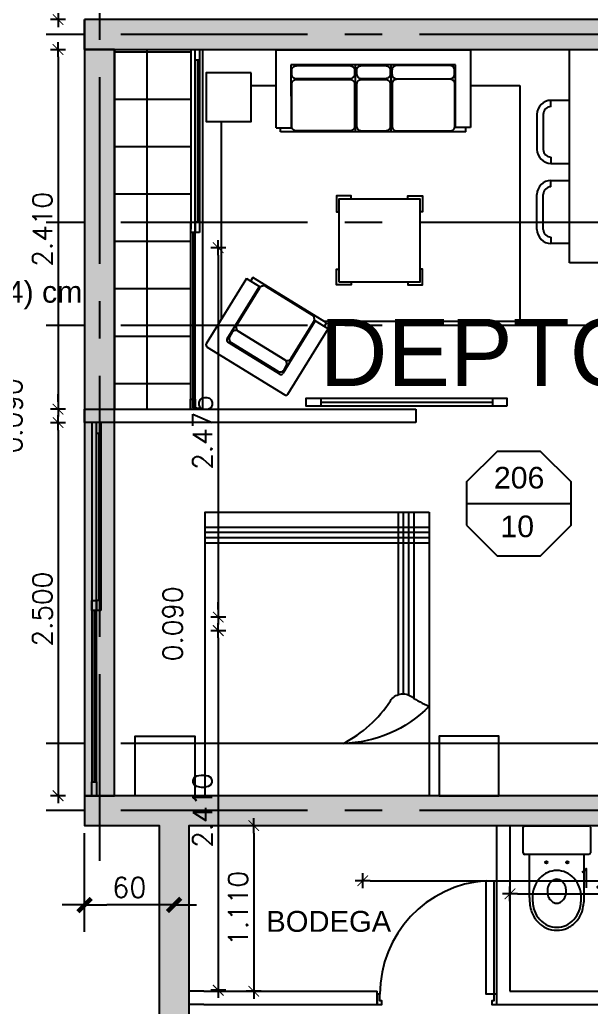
# Model space of a CAD drawing. Header units: millimetres. Extents: x 0 to 223, y -18 to 76.
# Drawn here: x 132.23 to 136.06, y 23.36 to 29.98 of the extents above; entities that cross this region are included whole.
import ezdxf

# ---------------------------------------------------------------- set-up
doc = ezdxf.new("R2010")
doc.units = ezdxf.units.MM
doc.linetypes.add('CENTER', pattern=[2, 1.25, -0.25, 0.25, -0.25])
for name, color, linetype in [('01', 1, 'Continuous'), ('03', 3, 'Continuous'), ('04', 4, 'Continuous'), ('06', 6, 'Continuous'), ('Capa1', 8, 'Continuous'), ('COTAS', 1, 'Continuous'), ('COTAS1', 2, 'Continuous'), ('Cotas2', 1, 'Continuous'), ('EJES', 1, 'CENTER'), ('GRIS', 9, 'Continuous'), ('LOSAS', 7, 'Continuous'), ('MUROS_EST', 5, 'Continuous'), ('PISOS', 8, 'Continuous'), ('Textos', 2, 'Continuous'), ('VIGAS_1', 2, 'Continuous')]:
    doc.layers.add(name, color=color, linetype=linetype)
doc.styles.add('Arial', font='arial.ttf')
doc.styles.add('INTERARQ', font='ROMANS.SHX')
doc.styles.add('ROMANS', font='romans.shx', dxfattribs={"height": 16.875})
doc.styles.get("Standard").update_dxf_attribs({"font": 'arial.ttf'})
doc.dimstyles.new('ESCALA_1-50', dxfattribs={"dimtxt": 0.13, "dimasz": 0.05, "dimexe": 0.18, "dimexo": 0.0625, "dimgap": 0.04, "dimtad": 1, "dimdec": 3, "dimzin": 0, "dimdsep": 46, "dimtxsty": 'INTERARQ', "dimblk": 'DIMTICK', "dimcen": 0.09, "dimse1": 1, "dimse2": 1, "dimclrd": 1, "dimclre": 1, "dimclrt": 2, "dimadec": 0, "dimazin": 0, "dimtfac": 4.5, "dimtdec": 3, "dimtofl": 0, "dimtmove": 2, "dimatfit": 3, "dimldrblk": 'DIMTICK', "dimfxl": 1, "dimtolj": 1, "dimtzin": 0, "dimarcsym": 0})
pattern_1 = [(0, (0, 0), (0, 6.985), [5.08, -1.905]), (90, (0, 0), (-6.985, 4e-16), [5.08, -1.905])]

# ---------------------------------------------------------------- blocks, each defined once
blk = doc.blocks.new('DIMTICK')
at = {"color": 1}
for p, q in [((-1, 0), (1, 0)), ((0, 1), (0, -1))]:
    blk.add_line(p, q, dxfattribs=at)
at = {"color": 3, "const_width": 0.141}
blk.add_lwpolyline([(0.71, 0.71), (-0.71, -0.71)], dxfattribs=at)
blk = doc.blocks.new('*D137')
at = {"layer": '01', "color": 1, "lineweight": -2, "transparency": 16777216}
blk.add_line((133.5574, 28.4026), (133.5574, 26.0273), dxfattribs=at)
at = {"layer": 'Defpoints', "color": 0, "transparency": 16777216}
for p in [(133.7347, 28.4526), (133.5574, 25.9773), (133.7847, 25.9773)]:
    blk.add_point(p, dxfattribs=at)
at = {"layer": '01', "color": 1, "lineweight": -2, "transparency": 16777216, "xscale": 0.05, "yscale": 0.05, "zscale": 0.05}
for p, rotation in [((133.5574, 28.4526), 90), ((133.5574, 25.9773), 270)]:
    blk.add_blockref('DIMTICK', p, dxfattribs=dict(at, rotation=rotation))
at = {"layer": '01', "color": 2, "transparency": 16777216, "insert": (133.4524, 27.215), "char_height": 0.13, "attachment_point": 5, "rotation": 90, "style": 'INTERARQ'}
blk.add_mtext('\\A1;2.475', dxfattribs=at)
blk = doc.blocks.new('*D138')
at = {"layer": '01', "color": 1, "lineweight": -2, "transparency": 16777216}
for p, q in [((133.5574, 26.0273), (133.5574, 26.0773)), ((133.5574, 25.8373), (133.5574, 25.7873))]:
    blk.add_line(p, q, dxfattribs=at)
at = {"layer": 'Defpoints', "color": 0, "transparency": 16777216}
for p in [(133.7847, 25.9773), (133.5574, 25.8873), (133.7347, 25.8873)]:
    blk.add_point(p, dxfattribs=at)
at = {"layer": '01', "color": 1, "lineweight": -2, "transparency": 16777216, "xscale": 0.05, "yscale": 0.05, "zscale": 0.05}
for p, rotation in [((133.5574, 25.9773), 270), ((133.5574, 25.8873), 90)]:
    blk.add_blockref('DIMTICK', p, dxfattribs=dict(at, rotation=rotation))
at = {"layer": '01', "color": 2, "transparency": 16777216, "insert": (133.2524, 25.9323), "char_height": 0.13, "attachment_point": 5, "rotation": 90, "style": 'INTERARQ'}
blk.add_mtext('\\A1;0.090', dxfattribs=at)
blk = doc.blocks.new('*D139')
at = {"layer": '01', "color": 1, "lineweight": -2, "transparency": 16777216}
blk.add_line((133.5574, 25.8373), (133.5574, 23.5273), dxfattribs=at)
at = {"layer": 'Defpoints', "color": 0, "transparency": 16777216}
for p in [(133.7347, 25.8873), (133.5574, 23.4773), (133.7347, 23.4773)]:
    blk.add_point(p, dxfattribs=at)
at = {"layer": '01', "color": 1, "lineweight": -2, "transparency": 16777216, "xscale": 0.05, "yscale": 0.05, "zscale": 0.05}
for p, rotation in [((133.5574, 25.8873), 90), ((133.5574, 23.4773), 270)]:
    blk.add_blockref('DIMTICK', p, dxfattribs=dict(at, rotation=rotation))
at = {"layer": '01', "color": 2, "transparency": 16777216, "insert": (133.4524, 24.6823), "char_height": 0.13, "attachment_point": 5, "rotation": 90, "style": 'INTERARQ'}
blk.add_mtext('\\A1;2.410', dxfattribs=at)
blk = doc.blocks.new('*D58')
at = {"layer": '01', "color": 1, "lineweight": -2, "transparency": 16777216}
blk.add_line((134.5757, 24.211), (139.3847, 24.211), dxfattribs=at)
at = {"layer": 'Defpoints', "color": 0, "transparency": 16777216}
for p in [(134.5257, 25.2452), (139.4347, 25.2452), (139.4347, 24.211)]:
    blk.add_point(p, dxfattribs=at)
at = {"layer": '01', "color": 1, "lineweight": -2, "transparency": 16777216, "xscale": 0.05, "yscale": 0.05, "zscale": 0.05, "rotation": 180}
blk.add_blockref('DIMTICK', (134.5257, 24.211), dxfattribs=at)
at = {"layer": '01', "color": 1, "lineweight": -2, "transparency": 16777216, "xscale": 0.05, "yscale": 0.05, "zscale": 0.05}
blk.add_blockref('DIMTICK', (139.4347, 24.211), dxfattribs=at)
at = {"layer": '01', "color": 2, "transparency": 16777216, "insert": (136.9802, 24.316), "char_height": 0.13, "attachment_point": 5, "style": 'INTERARQ'}
blk.add_mtext('\\A1;4.909', dxfattribs=at)
blk = doc.blocks.new('TICK1')
at = {"color": 2}
for points in [[(0, 0), (-1, 0)], [(0, 0), (1, 0)]]:
    blk.add_lwpolyline(points, dxfattribs=at)
at = {"color": 2, "const_width": 0.2}
blk.add_lwpolyline([(-0.3, -0.3), (0.3, 0.3)], dxfattribs=at)
blk = doc.blocks.new('CAMA-GR')
blk.add_line((0.35, 0.75), (0.35, -0.75))
at = {"color": 9}
for p, q in [((1.695, -0.75), (1.695, 0.75)), ((1.73, -0.75), (1.73, 0.75)), ((1.765, -0.75), (1.765, 0.75)), ((1.8, -0.75), (1.8, 0.75)), ((0.6523, 0.65), (1.9, 0.65)), ((0.674, 0.615), (1.9, 0.615)), ((0.6775, 0.545), (1.9, 0.545)), ((0.6821, 0.58), (1.9, 0.58))]:
    blk.add_line(p, q, dxfattribs=at)
for points in [[(0, 1.2178), (0.4, 1.2178), (0.4, 0.8178), (0, 0.8178)], [(1.9, 0.75), (0, 0.75), (0, -0.75), (1.9, -0.75)], [(0, -1.2178), (0.4, -1.2178), (0.4, -0.8178), (0, -0.8178)]]:
    blk.add_lwpolyline(points, close=True)
blk.add_lwpolyline([(0.599, 0.75, 0.196142), (0.35, 0.175, -0.130879), (0.6366, 0.4914, 0.426673), (0.6638, 0.6332, -0.055293)], format="xyb", close=True)
blk = doc.blocks.new('*D291')
at = {"layer": '01', "color": 1, "lineweight": -2, "transparency": 16777216}
blk.add_line((132.4846, 32.3405), (132.4846, 30.0305), dxfattribs=at)
at = {"layer": 'Defpoints', "color": 0, "transparency": 16777216}
for p in [(132.6619, 32.3905), (132.4846, 29.9805), (132.6619, 29.9805)]:
    blk.add_point(p, dxfattribs=at)
at = {"layer": '01', "color": 1, "lineweight": -2, "transparency": 16777216, "xscale": 0.05, "yscale": 0.05, "zscale": 0.05}
for p, rotation in [((132.4846, 32.3905), 90), ((132.4846, 29.9805), 270)]:
    blk.add_blockref('DIMTICK', p, dxfattribs=dict(at, rotation=rotation))
at = {"layer": '01', "color": 2, "transparency": 16777216, "insert": (132.3796, 31.1855), "char_height": 0.13, "attachment_point": 5, "rotation": 90, "style": 'INTERARQ'}
blk.add_mtext('\\A1;2.410', dxfattribs=at)
blk = doc.blocks.new('*D292')
at = {"layer": '01', "color": 1, "lineweight": -2, "transparency": 16777216}
blk.add_line((132.4846, 29.7305), (132.4846, 27.4205), dxfattribs=at)
at = {"layer": 'Defpoints', "color": 0, "transparency": 16777216}
for p in [(132.6619, 29.7805), (132.4846, 27.3705), (132.6619, 27.3705)]:
    blk.add_point(p, dxfattribs=at)
at = {"layer": '01', "color": 1, "lineweight": -2, "transparency": 16777216, "xscale": 0.05, "yscale": 0.05, "zscale": 0.05}
for p, rotation in [((132.4846, 29.7805), 90), ((132.4846, 27.3705), 270)]:
    blk.add_blockref('DIMTICK', p, dxfattribs=dict(at, rotation=rotation))
at = {"layer": '01', "color": 2, "transparency": 16777216, "insert": (132.3796, 28.5755), "char_height": 0.13, "attachment_point": 5, "rotation": 90, "style": 'INTERARQ'}
blk.add_mtext('\\A1;2.410', dxfattribs=at)
blk = doc.blocks.new('*D293')
at = {"layer": '01', "color": 1, "lineweight": -2, "transparency": 16777216}
for p, q in [((132.4846, 27.4205), (132.4846, 27.4705)), ((132.4846, 27.2305), (132.4846, 27.1805))]:
    blk.add_line(p, q, dxfattribs=at)
at = {"layer": 'Defpoints', "color": 0, "transparency": 16777216}
for p in [(132.6619, 27.3705), (132.4846, 27.2805), (132.6619, 27.2805)]:
    blk.add_point(p, dxfattribs=at)
at = {"layer": '01', "color": 1, "lineweight": -2, "transparency": 16777216, "xscale": 0.05, "yscale": 0.05, "zscale": 0.05}
for p, rotation in [((132.4846, 27.3705), 270), ((132.4846, 27.2805), 90)]:
    blk.add_blockref('DIMTICK', p, dxfattribs=dict(at, rotation=rotation))
at = {"layer": '01', "color": 2, "transparency": 16777216, "insert": (132.1796, 27.3255), "char_height": 0.13, "attachment_point": 5, "rotation": 90, "style": 'INTERARQ'}
blk.add_mtext('\\A1;0.090', dxfattribs=at)
blk = doc.blocks.new('*D294')
at = {"layer": '01', "color": 1, "lineweight": -2, "transparency": 16777216}
blk.add_line((132.4846, 27.2305), (132.4846, 24.8305), dxfattribs=at)
at = {"layer": 'Defpoints', "color": 0, "transparency": 16777216}
for p in [(132.6619, 27.2805), (132.4846, 24.7805), (132.6619, 24.7805)]:
    blk.add_point(p, dxfattribs=at)
at = {"layer": '01', "color": 1, "lineweight": -2, "transparency": 16777216, "xscale": 0.05, "yscale": 0.05, "zscale": 0.05}
for p, rotation in [((132.4846, 27.2805), 90), ((132.4846, 24.7805), 270)]:
    blk.add_blockref('DIMTICK', p, dxfattribs=dict(at, rotation=rotation))
at = {"layer": '01', "color": 2, "transparency": 16777216, "insert": (132.3796, 26.0305), "char_height": 0.13, "attachment_point": 5, "rotation": 90, "style": 'INTERARQ'}
blk.add_mtext('\\A1;2.500', dxfattribs=at)
blk = doc.blocks.new('*D232')
at = {"layer": '01', "color": 1, "lineweight": -2, "transparency": 16777216}
blk.add_line((135.5619, 24.1229), (136.8619, 24.1229), dxfattribs=at)
at = {"layer": 'Defpoints', "color": 0, "transparency": 16777216}
for p in [(135.5119, 24.4236), (136.9119, 24.4236), (136.9119, 24.1229)]:
    blk.add_point(p, dxfattribs=at)
at = {"layer": '01', "color": 1, "lineweight": -2, "transparency": 16777216, "xscale": 0.05, "yscale": 0.05, "zscale": 0.05, "rotation": 180}
blk.add_blockref('DIMTICK', (135.5119, 24.1229), dxfattribs=at)
at = {"layer": '01', "color": 1, "lineweight": -2, "transparency": 16777216, "xscale": 0.05, "yscale": 0.05, "zscale": 0.05}
blk.add_blockref('DIMTICK', (136.9119, 24.1229), dxfattribs=at)
at = {"layer": '01', "color": 2, "transparency": 16777216, "insert": (136.2119, 24.2279), "char_height": 0.13, "attachment_point": 5, "style": 'INTERARQ'}
blk.add_mtext('\\A1;1.400', dxfattribs=at)
blk = doc.blocks.new('*D295')
at = {"layer": '01', "color": 1, "lineweight": -2, "transparency": 16777216}
blk.add_line((133.7953, 24.5305), (133.7953, 23.5205), dxfattribs=at)
at = {"layer": 'Defpoints', "color": 0, "transparency": 16777216}
for p in [(133.3619, 24.5805), (133.4619, 23.4705), (133.7953, 23.4705)]:
    blk.add_point(p, dxfattribs=at)
at = {"layer": '01', "color": 1, "lineweight": -2, "transparency": 16777216, "xscale": 0.05, "yscale": 0.05, "zscale": 0.05}
for p, rotation in [((133.7953, 24.5805), 90), ((133.7953, 23.4705), 270)]:
    blk.add_blockref('DIMTICK', p, dxfattribs=dict(at, rotation=rotation))
at = {"layer": '01', "color": 2, "transparency": 16777216, "insert": (133.6903, 24.0255), "char_height": 0.13, "attachment_point": 5, "rotation": 90, "style": 'INTERARQ'}
blk.add_mtext('\\A1;1.110', dxfattribs=at)

msp = doc.modelspace()

# ---------------------------------------------------------------- hatches: boundary and pattern name
at = {"layer": 'MUROS_EST', "transparency": 33554687}
h = msp.add_hatch(dxfattribs=at)
h.set_pattern_fill('ANGLE', color=256)
h.set_pattern_definition(pattern_1)
h.paths.add_polyline_path([(133.3619, 24.5805), (137.4869, 24.5805), (137.4869, 24.6805), (132.7619, 24.6805), (132.7619, 24.5805), (133.1619, 24.5805), (133.1619, 24.0483), (133.2619, 24.0483), (133.3619, 24.0483)])
h.paths.add_polyline_path([(133.3619, 24.0483), (133.2619, 24.0483), (133.1619, 24.0483), (133.1619, 21.8804), (133.3619, 21.8804)])
h.paths.add_polyline_path([(137.4869, 24.7805), (132.7619, 24.7805), (132.7619, 24.6805), (137.4869, 24.6805)])
h.paths.add_polyline_path([(139.1114, 22.6812), (139.021, 22.6385), (139.1014, 22.4681), (139.2119, 22.4681)])
h.paths.add_polyline_path([(139.2119, 22.7024), (139.2018, 22.7238), (139.1114, 22.6812), (139.2119, 22.4681)])
h.paths.add_polyline_path([(139.3119, 22.4905), (139.2119, 22.7024), (139.2119, 22.4681), (139.3119, 22.2561)])
h.paths.add_polyline_path([(145.72, 24.6805), (145.52, 24.6805), (145.52, 23.8897), (145.72, 23.8897)])
h.paths.add_polyline_path([(145.72, 25.1305), (145.32, 25.1305), (145.32, 25.0305), (145.52, 25.0305), (145.52, 24.6805), (145.72, 24.6805)])
h.paths.add_polyline_path([(145.72, 25.2305), (145.42, 25.2305), (145.32, 25.2305), (145.32, 25.1305), (145.72, 25.1305)])
h.paths.add_polyline_path([(145.32, 25.2305), (142.1969, 25.2305), (142.1969, 25.1305), (145.32, 25.1305)])
h.paths.add_polyline_path([(145.32, 25.1305), (142.1969, 25.1305), (142.1969, 25.0305), (145.32, 25.0305)])
h.paths.add_polyline_path([(142.1969, 25.2305), (140.7676, 25.2305), (140.7676, 25.1305), (142.1969, 25.1305)])
h.paths.add_polyline_path([(142.1969, 25.1305), (140.7676, 25.1305), (140.7676, 25.0305), (142.1969, 25.0305)])
h.paths.add_polyline_path([(140.7676, 25.1305), (140.42, 25.1305), (140.42, 25.0305), (140.7676, 25.0305)])
h.paths.add_polyline_path([(140.7676, 25.2305), (140.42, 25.2305), (140.42, 25.1305), (140.7676, 25.1305)])
h.paths.add_polyline_path([(140.42, 25.2305), (140.0619, 25.2305), (140.0619, 25.1305), (140.42, 25.1305)])
h.paths.add_polyline_path([(140.42, 25.1305), (140.0619, 25.1305), (140.0619, 24.6805), (140.1619, 24.6805), (140.1619, 25.0305), (140.42, 25.0305)])
h.paths.add_polyline_path([(140.0619, 25.1305), (139.9619, 25.1305), (139.9619, 24.6805), (140.0619, 24.6805)])
h.paths.add_polyline_path([(140.0619, 25.2305), (139.9619, 25.2305), (139.9619, 25.1305), (140.0619, 25.1305)])
h.paths.add_polyline_path([(140.0619, 24.6805), (139.9619, 24.6805), (139.9619, 24.3305), (140.0619, 24.3305)])
h.paths.add_polyline_path([(140.1619, 24.6805), (140.0619, 24.6805), (140.0619, 24.3305), (140.1619, 24.3305)])
h.paths.add_polyline_path([(141.5929, 27.9305), (140.42, 27.9305), (140.42, 27.8305), (141.5929, 27.8305)])
h.paths.add_polyline_path([(142.1969, 27.9305), (141.5929, 27.9305), (141.5929, 27.8305), (142.1969, 27.8305)])
h.paths.add_polyline_path([(140.42, 27.9305), (140.0619, 27.9305), (140.0619, 27.8305), (140.42, 27.8305)])
h.paths.add_polyline_path([(140.0619, 27.9305), (139.9619, 27.9305), (139.9619, 27.8305), (140.0619, 27.8305)])
h.paths.add_polyline_path([(142.1969, 29.8805), (142.0969, 29.8805), (142.0969, 28.6205), (142.1969, 28.6205)])
h.paths.add_polyline_path([(142.2969, 29.8805), (142.1969, 29.8805), (142.1969, 28.6205), (142.2969, 28.6205), (142.2969, 29.2005)])
h.paths.add_polyline_path([(142.1969, 30.9722), (142.0969, 30.9722), (142.0969, 29.8805), (142.1969, 29.8805)])
h.paths.add_polyline_path([(142.2969, 30.9722), (142.1969, 30.9722), (142.1969, 29.8805), (142.2969, 29.8805)])
h.paths.add_polyline_path([(142.1969, 31.6305), (140.42, 31.6305), (140.42, 31.5305), (142.0969, 31.5305), (142.0969, 30.9722), (142.1969, 30.9722)])
h.paths.add_polyline_path([(142.2969, 31.6305), (142.1969, 31.6305), (142.1969, 30.9722), (142.2969, 30.9722)])
h.paths.add_polyline_path([(142.1969, 31.7305), (140.42, 31.7305), (140.42, 31.6305), (142.1969, 31.6305)])
h.paths.add_polyline_path([(142.2969, 31.7305), (142.1969, 31.7305), (142.1969, 31.6305), (142.2969, 31.6305)])
h.paths.add_polyline_path([(140.42, 31.7305), (140.0619, 31.7305), (140.0619, 31.6305), (140.42, 31.6305)])
h.paths.add_polyline_path([(140.42, 31.6305), (140.0619, 31.6305), (140.0619, 31.5305), (140.42, 31.5305)])
h.paths.add_polyline_path([(140.0619, 31.6305), (139.9619, 31.6305), (139.9619, 31.5305), (140.0619, 31.5305)])
h.paths.add_polyline_path([(140.0619, 31.7305), (139.9619, 31.7305), (139.9619, 31.6305), (140.0619, 31.6305)])
h.paths.add_polyline_path([(141.2093, 35.4005), (140.42, 35.4005), (140.42, 35.0805), (140.52, 35.0805), (140.52, 35.2755), (141.2093, 35.2755)])
h.paths.add_polyline_path([(140.42, 35.4005), (140.0619, 35.4005), (140.0619, 35.2755), (140.32, 35.2755), (140.32, 35.0805), (140.42, 35.0805)])
h.paths.add_polyline_path([(140.42, 35.5255), (140.1619, 35.5255), (140.1619, 36.549), (140.0619, 36.549), (140.0619, 35.4005), (140.42, 35.4005)])
h = msp.add_hatch(dxfattribs=at)
h.set_pattern_fill('ANGLE', color=256)
h.set_pattern_definition(pattern_1)
h.paths.add_polyline_path([(137.4869, 35.0805), (132.7619, 35.0805), (132.7619, 34.9555), (136.8272, 34.9555, -0.039414), (136.8319, 34.9558), (137.4869, 34.9558)])
h.paths.add_polyline_path([(138.5619, 31.4405), (138.4619, 31.4405), (138.4619, 29.8805), (138.5619, 29.8805)])
h.paths.add_polyline_path([(138.4619, 31.4405), (138.3619, 31.4405), (138.3619, 29.9805), (132.7619, 29.9805), (132.7619, 29.8805), (138.4619, 29.8805)])
h.paths.add_polyline_path([(138.4619, 29.8805), (132.7619, 29.8805), (132.7619, 29.7805), (138.3619, 29.7805), (138.3619, 28.6205), (138.4619, 28.6205)])
h.paths.add_polyline_path([(138.5619, 28.6205), (138.4619, 28.6205), (138.4619, 28.3205), (138.5619, 28.3205)])
h.paths.add_polyline_path([(138.4619, 28.6205), (138.3619, 28.6205), (138.3619, 28.3205), (138.4619, 28.3205)])
h.paths.add_polyline_path([(138.4619, 25.1305), (138.3619, 25.1305), (138.3619, 24.7805), (137.4869, 24.7805), (137.4869, 24.6805), (138.4619, 24.6805)])
h.paths.add_polyline_path([(138.4619, 24.6805), (137.4869, 24.6805), (137.4869, 24.5805), (138.3619, 24.5805), (138.3619, 24.0805), (138.4619, 24.0805)])
h.paths.add_polyline_path([(138.5619, 24.6805), (138.4619, 24.6805), (138.4619, 24.0805), (138.5619, 24.0805)])
h.paths.add_polyline_path([(138.5619, 25.1305), (138.4619, 25.1305), (138.4619, 24.6805), (138.5619, 24.6805)])
h.paths.add_polyline_path([(138.5065, 24.6122), (138.5065, 25.1972), (138.3115, 25.1972), (138.3115, 24.6122)], flags=9)
h.paths.add_polyline_path([(138.5522, 23.8791), (138.5522, 24.4455), (138.3572, 24.4455), (138.3572, 23.8791)], flags=9)
h = msp.add_hatch(color=256, dxfattribs=at)
h.dxf.hatch_style = 1
h.paths.add_polyline_path([(138.5619, 31.4405), (138.3619, 31.4405), (138.3619, 29.9805), (132.6619, 29.9805), (132.6619, 29.7805), (138.3619, 29.7805), (138.3619, 28.3205), (138.5619, 28.3205)])
h = msp.add_hatch(dxfattribs=at)
h.set_pattern_fill('ANGLE', color=256)
h.set_pattern_definition(pattern_1)
h.paths.add_polyline_path([(142.2969, 29.8805), (142.1969, 29.8805), (142.1969, 28.6205), (142.2969, 28.6205), (142.2969, 29.2005)])
h.paths.add_polyline_path([(142.1969, 29.8805), (142.0969, 29.8805), (142.0969, 28.6205), (142.1969, 28.6205)])
h.paths.add_polyline_path([(138.4619, 29.8805), (132.7619, 29.8805), (132.7619, 29.7805), (138.3619, 29.7805), (138.3619, 28.6205), (138.4619, 28.6205)])
h.paths.add_polyline_path([(138.4619, 31.4405), (138.3619, 31.4405), (138.3619, 29.9805), (132.7619, 29.9805), (132.7619, 29.8805), (138.4619, 29.8805)])
h.paths.add_polyline_path([(138.5619, 31.4405), (138.4619, 31.4405), (138.4619, 29.8805), (138.5619, 29.8805)])
h.paths.add_polyline_path([(138.4619, 28.6205), (138.3619, 28.6205), (138.3619, 28.3205), (138.4619, 28.3205)])
h.paths.add_polyline_path([(138.5619, 28.6205), (138.4619, 28.6205), (138.4619, 28.3205), (138.5619, 28.3205)])
h = msp.add_hatch(dxfattribs=at)
h.set_pattern_fill('ANGLE', color=2)
h.set_pattern_definition(pattern_1)
h.paths.add_polyline_path([(145.32, 27.3705), (145.22, 27.3705), (145.22, 25.2305), (145.32, 25.2305)])
h.paths.add_polyline_path([(145.42, 27.3705), (145.32, 27.3705), (145.32, 25.2305), (145.42, 25.2305)])
h.paths.add_polyline_path([(132.8619, 27.2805), (132.7719, 27.2805), (132.7718, 27.2081), (132.7719, 26.0889), (132.7719, 26.0214), (132.7619, 26.0214), (132.7619, 25.1305), (132.8619, 25.1305)])
h.paths.add_polyline_path([(132.7619, 27.3705), (132.6619, 27.3705), (132.6619, 27.2805), (132.7619, 27.2805)])
h = msp.add_hatch(color=5, dxfattribs=at)
h.dxf.hatch_style = 1
h.paths.add_polyline_path([(138.5619, 27.3705), (138.3619, 27.3705), (138.3619, 24.7805), (132.6619, 24.7805), (132.6619, 24.5805), (133.1619, 24.5805), (133.1619, 21.8804), (133.3619, 21.8804), (133.3619, 24.5805), (138.3619, 24.5805), (138.3619, 24.0805), (138.5619, 24.0805)])
h = msp.add_hatch(dxfattribs=at)
h.set_pattern_fill('ANGLE', color=256)
h.set_pattern_definition(pattern_1)
h.paths.add_polyline_path([(133.3619, 24.0483), (133.2619, 24.0483), (133.1619, 24.0483), (133.1619, 21.8804), (133.3619, 21.8804)])
h.paths.add_polyline_path([(133.3619, 24.5805), (137.4869, 24.5805), (137.4869, 24.6805), (132.7619, 24.6805), (132.7619, 24.5805), (133.1619, 24.5805), (133.1619, 24.0483), (133.2619, 24.0483), (133.3619, 24.0483)])
at = {"layer": 'PISOS'}
h = msp.add_hatch(dxfattribs=at)
h.set_pattern_fill('ANSI37', color=256, scale=0.1, angle=45, style=0)
h.set_pattern_definition([(270, (-500.967, -1109.10733), (-0.3175, -1e-16), []), (180, (-500.967, -1109.10733), (-1e-16, 0.3175), [])])
h.paths.add_polyline_path([(133.3729, 27.3705), (132.8619, 27.3705), (132.8619, 28.2135), (133.3729, 28.2135)])
h.paths.add_polyline_path([(132.8619, 29.7805), (133.3729, 29.7805), (133.3729, 28.2135), (132.8619, 28.2135)])
at = {"layer": 'VIGAS_1', "transparency": 33554687}
h = msp.add_hatch(dxfattribs=at)
h.set_pattern_fill('ANGLE', color=5)
h.set_pattern_definition(pattern_1)
h.paths.add_polyline_path([(138.4619, 31.4405), (138.3619, 31.4405), (138.3619, 29.9805), (132.7619, 29.9805), (132.7619, 29.8805), (138.4619, 29.8805)])
h.paths.add_polyline_path([(138.5619, 31.4405), (138.4619, 31.4405), (138.4619, 29.8805), (138.5619, 29.8805)])
h.paths.add_polyline_path([(138.4619, 29.8805), (132.7619, 29.8805), (132.7619, 29.7805), (138.3619, 29.7805), (138.3619, 28.6205), (138.4619, 28.6205)])
h.paths.add_polyline_path([(138.4619, 28.6205), (138.3619, 28.6205), (138.3619, 28.3205), (138.4619, 28.3205)])
h.paths.add_polyline_path([(138.5619, 28.6205), (138.4619, 28.6205), (138.4619, 28.3205), (138.5619, 28.3205)])
h.paths.add_polyline_path([(141.5929, 27.9305), (140.42, 27.9305), (140.42, 27.8305), (141.5929, 27.8305)])
h.paths.add_polyline_path([(140.42, 27.9305), (140.0619, 27.9305), (140.0619, 27.8305), (140.42, 27.8305)])
h.paths.add_polyline_path([(140.0619, 27.9305), (139.9619, 27.9305), (139.9619, 27.8305), (140.0619, 27.8305)])
h.paths.add_polyline_path([(142.1969, 27.9305), (141.5929, 27.9305), (141.5929, 27.8305), (142.1969, 27.8305)])
h.paths.add_polyline_path([(142.1969, 29.8805), (142.0969, 29.8805), (142.0969, 28.6205), (142.1969, 28.6205)])
h.paths.add_polyline_path([(142.2969, 29.8805), (142.1969, 29.8805), (142.1969, 28.6205), (142.2969, 28.6205), (142.2969, 29.2005)])
h.paths.add_polyline_path([(142.2969, 30.9722), (142.1969, 30.9722), (142.1969, 29.8805), (142.2969, 29.8805)])
h.paths.add_polyline_path([(142.1969, 30.9722), (142.0969, 30.9722), (142.0969, 29.8805), (142.1969, 29.8805)])
h.paths.add_polyline_path([(142.1969, 31.6305), (140.42, 31.6305), (140.42, 31.5305), (142.0969, 31.5305), (142.0969, 30.9722), (142.1969, 30.9722)])
h.paths.add_polyline_path([(142.2969, 31.6305), (142.1969, 31.6305), (142.1969, 30.9722), (142.2969, 30.9722)])
h.paths.add_polyline_path([(142.2969, 31.7305), (142.1969, 31.7305), (142.1969, 31.6305), (142.2969, 31.6305)])
h.paths.add_polyline_path([(142.1969, 31.7305), (140.42, 31.7305), (140.42, 31.6305), (142.1969, 31.6305)])
h.paths.add_polyline_path([(140.42, 31.7305), (140.0619, 31.7305), (140.0619, 31.6305), (140.42, 31.6305)])
h.paths.add_polyline_path([(140.0619, 31.7305), (139.9619, 31.7305), (139.9619, 31.6305), (140.0619, 31.6305)])
h.paths.add_polyline_path([(140.0619, 31.6305), (139.9619, 31.6305), (139.9619, 31.5305), (140.0619, 31.5305)])
h.paths.add_polyline_path([(140.42, 31.6305), (140.0619, 31.6305), (140.0619, 31.5305), (140.42, 31.5305)])
h.paths.add_polyline_path([(133.3619, 24.5805), (137.4869, 24.5805), (137.4869, 24.6805), (132.7619, 24.6805), (132.7619, 24.5805), (133.1619, 24.5805), (133.1619, 24.0483), (133.2619, 24.0483), (133.3619, 24.0483)])
h.paths.add_polyline_path([(133.3619, 24.0483), (133.2619, 24.0483), (133.1619, 24.0483), (133.1619, 21.8804), (133.3619, 21.8804)])
h.paths.add_polyline_path([(137.4869, 24.7805), (132.7619, 24.7805), (132.7619, 24.6805), (137.4869, 24.6805)])
h.paths.add_polyline_path([(138.4619, 24.6805), (137.4869, 24.6805), (137.4869, 24.5805), (138.3619, 24.5805), (138.3619, 24.0805), (138.4619, 24.0805)])
h.paths.add_polyline_path([(138.5619, 24.6805), (138.4619, 24.6805), (138.4619, 24.0805), (138.5619, 24.0805)])
h.paths.add_polyline_path([(138.4619, 25.1305), (138.3619, 25.1305), (138.3619, 24.7805), (137.4869, 24.7805), (137.4869, 24.6805), (138.4619, 24.6805)])
h.paths.add_polyline_path([(138.5619, 25.1305), (138.4619, 25.1305), (138.4619, 24.6805), (138.5619, 24.6805)])
h.paths.add_polyline_path([(140.0619, 25.1305), (139.9619, 25.1305), (139.9619, 24.6805), (140.0619, 24.6805)])
h.paths.add_polyline_path([(140.1619, 25.0305), (140.42, 25.0305), (140.42, 25.1305), (140.0619, 25.1305), (140.0619, 24.6805), (140.1619, 24.6805)])
h.paths.add_polyline_path([(140.1619, 24.6805), (140.0619, 24.6805), (140.0619, 24.3305), (140.1619, 24.3305)])
h.paths.add_polyline_path([(140.0619, 24.6805), (139.9619, 24.6805), (139.9619, 24.3305), (140.0619, 24.3305)])
h.paths.add_polyline_path([(140.0619, 25.2305), (139.9619, 25.2305), (139.9619, 25.1305), (140.0619, 25.1305)])
h.paths.add_polyline_path([(140.42, 25.2305), (140.0619, 25.2305), (140.0619, 25.1305), (140.42, 25.1305)])
h.paths.add_polyline_path([(140.7676, 25.2305), (140.42, 25.2305), (140.42, 25.1305), (140.7676, 25.1305)])
h.paths.add_polyline_path([(140.7676, 25.1305), (140.42, 25.1305), (140.42, 25.0305), (140.7676, 25.0305)])
h.paths.add_polyline_path([(142.1969, 25.2305), (140.7676, 25.2305), (140.7676, 25.1305), (142.1969, 25.1305)])
h.paths.add_polyline_path([(142.1969, 25.1305), (140.7676, 25.1305), (140.7676, 25.0305), (140.8119, 25.0305), (142.1969, 25.0305)])
h.paths.add_polyline_path([(145.32, 25.2305), (142.1969, 25.2305), (142.1969, 25.1305), (145.32, 25.1305)])
h.paths.add_polyline_path([(145.32, 25.1305), (142.1969, 25.1305), (142.1969, 25.0305), (145.32, 25.0305)])
h.paths.add_polyline_path([(145.72, 25.1305), (145.32, 25.1305), (145.32, 25.0305), (145.52, 25.0305), (145.52, 24.6805), (145.72, 24.6805)])
h.paths.add_polyline_path([(145.72, 25.2305), (145.42, 25.2305), (145.32, 25.2305), (145.32, 25.1305), (145.72, 25.1305)])
h.paths.add_polyline_path([(145.72, 24.6805), (145.52, 24.6805), (145.52, 23.8897), (145.72, 23.8897)])
h.paths.add_polyline_path([(181.5321, 19.2731), (181.4321, 19.2731), (181.4321, 15.8967), (181.5321, 15.8967)])
h.paths.add_polyline_path([(181.5321, 19.4796), (181.4321, 19.4796), (181.4321, 19.2731), (181.5321, 19.2731)])
h.paths.add_polyline_path([(190.4671, 27.9297), (188.6903, 27.9297), (188.6903, 27.8297), (190.4671, 27.8297)])
h.paths.add_polyline_path([(188.6903, 27.9297), (188.3321, 27.9297), (188.3321, 27.8297), (188.6903, 27.8297)])
h.paths.add_polyline_path([(194.0414, 29.9584), (193.9003, 28.6197), (194.0414, 28.6197)])
h.paths.add_polyline_path([(194.0414, 28.6048), (193.9003, 28.6197), (193.9003, 27.9297), (194.0414, 27.9297)])
h.paths.add_polyline_path([(194.0331, 29.8797), (193.8903, 29.8797), (193.8903, 28.6197), (193.9003, 28.6197)])
h.paths.add_polyline_path([(194.0414, 29.9584), (194.0414, 30.0097), (193.8903, 30.0097), (193.8903, 29.8797), (194.0331, 29.8797)])
h.paths.add_polyline_path([(193.8903, 29.9397), (193.7903, 29.9397), (193.7903, 29.8797), (193.8903, 29.8797)])
h.paths.add_polyline_path([(193.8903, 30.0097), (193.7903, 30.0097), (193.7903, 29.9697), (193.8903, 29.9697)])
h.paths.add_polyline_path([(181.5321, 36.1797), (181.3821, 36.1797), (181.3821, 35.3997), (181.5321, 35.3997)])
h.paths.add_polyline_path([(181.5321, 35.3997), (181.3821, 35.3997), (181.3821, 35.2047), (181.5321, 35.2047)])
h.paths.add_polyline_path([(181.5321, 35.2047), (181.3821, 35.2047), (181.0321, 35.2047), (181.0321, 35.0797), (181.5321, 35.0797)])
h.paths.add_polyline_path([(181.5321, 35.0797), (181.0321, 35.0797), (181.0321, 34.9547), (181.5321, 34.9547)])
h.paths.add_polyline_path([(181.0321, 35.2047), (180.9321, 35.2047), (180.9321, 35.0797), (181.0321, 35.0797)])
h.paths.add_polyline_path([(181.0321, 35.0797), (180.9321, 35.0797), (180.9321, 34.9547), (181.0321, 34.9547)])
h.paths.add_polyline_path([(186.8321, 35.9497), (186.7321, 35.9497), (186.7321, 35.3997), (186.8321, 35.3997)])
h.paths.add_polyline_path([(186.7321, 35.9497), (186.6321, 35.9497), (186.6321, 35.3997), (186.7321, 35.3997)])
h.paths.add_polyline_path([(186.8321, 35.3997), (186.7321, 35.3997), (186.7321, 35.0797), (186.8321, 35.0797)])
h.paths.add_polyline_path([(188.3321, 36.5482), (188.2321, 36.5482), (188.2321, 35.3997), (188.3321, 35.3997)])
h.paths.add_polyline_path([(187.4821, 42.1697), (187.3572, 42.1697), (187.3572, 40.8095), (187.4821, 40.8095)])
h.paths.add_polyline_path([(187.6072, 42.1697), (187.4821, 42.1697), (187.4821, 40.8095), (187.6072, 40.8095)])
h.paths.add_polyline_path([(187.6072, 44.0496), (187.4821, 44.0496), (187.4821, 42.1697), (187.6072, 42.1697)])
h.paths.add_polyline_path([(187.4821, 44.0496), (187.3572, 44.0496), (187.3572, 42.1697), (187.4821, 42.1697)])
h.paths.add_polyline_path([(181.5321, 43.2351), (181.3821, 43.2351), (181.3821, 42.1697), (181.5321, 42.1697)])
h.paths.add_polyline_path([(181.5321, 42.1697), (181.3821, 42.1697), (181.3821, 40.8095), (181.5321, 40.8095)])
h.paths.add_polyline_path([(181.5321, 40.8095), (181.3821, 40.8095), (181.3821, 40.2496), (181.5321, 40.2496)])
h.paths.add_polyline_path([(181.6321, 40.8095), (181.5321, 40.8095), (181.5321, 40.2496), (181.6321, 40.2496)])
h = msp.add_hatch(color=256, dxfattribs=at)
h.dxf.hatch_style = 1
h.paths.add_polyline_path([(132.8619, 29.7805), (132.6619, 29.7805), (132.6619, 25.7771), (132.8619, 25.7771)])
h.paths.add_polyline_path([(132.8619, 25.7771), (132.6619, 25.7771), (132.6619, 24.7805), (132.8619, 24.7805)])

# ---------------------------------------------------------------- linework, layer by layer
at = {"color": 9}
msp.add_arc((135.4029, 23.4505), 0.762, 93.80886, 180, dxfattribs=at)
at = {"layer": '03'}
msp.add_lwpolyline([(132.8619, 29.7805), (132.8619, 27.3705)], dxfattribs=at)
at = {"layer": '06'}
for p, q in [((132.6619, 29.7805), (132.6619, 29.9805)), ((135.4219, 24.5805), (135.4219, 23.3805)), ((135.5119, 24.5805), (135.5119, 23.4705)), ((133.4619, 23.4705), (133.3619, 23.4705)), ((133.4619, 23.4705), (134.6219, 23.4705)), ((134.6219, 23.3805), (134.6219, 23.4705)), ((134.6219, 23.4505), (134.6219, 23.3805)), ((135.5119, 23.4705), (137.0019, 23.4705)), ((133.4619, 23.3805), (133.3619, 23.3805)), ((133.4619, 23.3805), (134.6219, 23.3805)), ((135.4219, 23.3805), (137.0019, 23.3805))]:
    msp.add_line(p, q, dxfattribs=at)
for points in [[(132.6619, 27.3705), (134.8819, 27.3705)], [(134.8819, 27.3705), (134.8819, 27.2805)], [(134.8819, 27.2805), (132.6619, 27.2805)]]:
    msp.add_lwpolyline(points, dxfattribs=at)
at = {"layer": 'COTAS'}
for p, q in [((133.3729, 29.7805), (133.3728, 27.3705)), ((133.4029, 29.7079), (133.4029, 29.7803)), ((133.4329, 29.7803), (133.4329, 29.7079)), ((133.4529, 29.7805), (133.4528, 27.3705)), ((133.4029, 28.5142), (133.4029, 29.7079)), ((133.4329, 29.7079), (133.4029, 29.7079)), ((133.4179, 29.7079), (133.4179, 28.6224)), ((133.4329, 29.7079), (133.4329, 28.5549)), ((133.3729, 28.6224), (133.4029, 28.6224)), ((133.3729, 28.5549), (133.3729, 28.6224)), ((133.4329, 28.6224), (133.4029, 28.6224)), ((133.4029, 28.5549), (133.4029, 28.6224)), ((133.4029, 28.6224), (133.4029, 28.5549)), ((133.4329, 28.6224), (133.4329, 28.5549)), ((133.4029, 28.5549), (133.3729, 28.5549)), ((133.3879, 28.5549), (133.3878, 27.438)), ((133.4028, 27.3705), (133.4029, 28.5549)), ((133.4329, 28.5549), (133.4029, 28.5549)), ((133.3728, 27.438), (133.4028, 27.438)), ((133.3728, 27.3705), (133.3728, 27.438)), ((133.4028, 27.438), (133.4028, 27.3705)), ((132.7119, 27.2805), (132.7118, 24.8727)), ((132.7419, 26.0889), (132.7418, 27.2805)), ((132.7418, 27.2328), (132.7419, 27.2805)), ((132.7418, 27.2081), (132.7419, 27.2805)), ((132.7719, 27.2805), (132.7718, 27.2328)), ((132.7719, 27.2805), (132.7718, 27.2081)), ((132.7718, 27.2081), (132.7418, 27.2081)), ((132.7568, 27.2081), (132.7569, 26.0889)), ((132.7718, 27.2328), (132.7719, 26.0889)), ((132.7119, 26.0889), (132.7419, 26.0889)), ((132.7119, 26.0214), (132.7119, 26.0889)), ((132.7719, 26.0889), (132.7419, 26.0889)), ((132.7419, 26.0214), (132.7419, 26.0889)), ((132.7419, 26.0889), (132.7419, 26.0214)), ((132.7719, 26.0889), (132.7719, 26.0214)), ((132.7419, 26.0214), (132.7119, 26.0214)), ((132.7269, 26.0214), (132.7268, 24.8727)), ((132.7418, 24.8727), (132.7419, 26.0214)), ((132.7719, 26.0214), (132.7419, 26.0214)), ((132.7118, 24.8727), (132.7418, 24.8727)), ((132.7118, 24.7805), (132.7118, 24.8727)), ((132.7418, 24.8727), (132.7418, 24.7805))]:
    msp.add_line(p, q, dxfattribs=at)
at = {"layer": 'COTAS1', "color": 2}
msp.add_line((133.1119, 24.0483), (132.8119, 24.0483), dxfattribs=at)
at = {"layer": 'Cotas2'}
msp.add_line((132.6619, 23.8679), (132.6619, 24.5286), dxfattribs=at)
at = {"layer": 'EJES'}
for p, q in [((132.7619, 35.594), (132.7619, 24.2923)), ((150.1554, 29.8805), (128.9622, 29.8805)), ((150.1554, 28.6205), (128.9622, 28.6205)), ((150.1554, 27.9305), (128.9622, 27.9305)), ((150.1554, 25.1305), (128.9622, 25.1305)), ((150.1554, 24.6805), (128.9622, 24.6805))]:
    msp.add_line(p, q, dxfattribs=at)
at = {"layer": 'GRIS'}
for p, q in [((133.945, 29.7776), (135.247, 29.7782)), ((133.9452, 29.2561), (133.945, 29.7776)), ((135.247, 29.7782), (135.2472, 29.2568)), ((135.9109, 28.3505), (135.9109, 29.7805)), ((135.1472, 29.6784), (134.0448, 29.6779)), ((134.0448, 29.6779), (134.045, 29.2562)), ((134.4773, 29.2291), (134.4771, 29.6781)), ((134.7151, 29.2293), (134.7149, 29.6782)), ((135.1474, 29.2567), (135.1472, 29.6784)), ((135.7865, 29.3972), (135.7865, 29.4394)), ((135.9109, 29.4394), (135.7865, 29.4394)), ((135.6927, 29.3457), (135.6927, 29.1113)), ((135.7349, 29.3457), (135.7349, 29.1113)), ((133.9452, 29.2561), (134.045, 29.2562)), ((133.9753, 29.2289), (133.9753, 29.2561)), ((135.2472, 29.2568), (135.1474, 29.2567)), ((135.2171, 29.2295), (135.2171, 29.2567)), ((135.2171, 29.2295), (133.9753, 29.2289)), ((135.7865, 29.0597), (135.7865, 29.0175)), ((135.7865, 29.0175), (135.9109, 29.0175)), ((135.7865, 28.8607), (135.7865, 28.9029)), ((135.7865, 28.9029), (135.9109, 28.9029)), ((135.6927, 28.5747), (135.6927, 28.8091)), ((135.7349, 28.5747), (135.7349, 28.8091)), ((135.7865, 28.5232), (135.7865, 28.481)), ((135.9109, 28.481), (135.7865, 28.481)), ((136.7109, 28.3505), (135.9109, 28.3505)), ((133.7883, 28.2527), (133.7738, 28.2292)), ((134.2823, 27.9478), (133.7883, 28.2527)), ((133.7477, 28.2453), (133.4776, 27.8076)), ((133.617, 27.8406), (133.8339, 28.192)), ((133.7477, 28.2453), (133.8339, 28.192)), ((134.2076, 27.9614), (133.9906, 27.61)), ((134.2938, 27.9082), (134.2076, 27.9614)), ((135.5779, 27.9589), (134.2643, 27.9589)), ((134.2823, 27.9478), (134.2677, 27.9243)), ((134.0236, 27.4706), (134.2938, 27.9082)), ((133.9696, 27.605), (133.622, 27.8196)), ((133.4826, 27.7866), (134.0026, 27.4656)), ((134.244, 27.4423), (134.244, 27.3923)), ((134.244, 27.4173), (135.394, 27.4173)), ((135.394, 27.4423), (135.394, 27.3923)), ((132.6619, 27.2805), (132.6619, 27.3705)), ((135.6005, 24.3971), (135.6005, 24.5689)), ((135.6105, 24.5789), (136.0405, 24.5789)), ((136.0505, 24.5689), (136.0505, 24.3971)), ((136.0405, 24.3871), (135.6105, 24.3871)), ((135.6423, 24.099), (135.6423, 24.3871)), ((136.0086, 24.099), (136.0086, 24.3871))]:
    msp.add_line(p, q, dxfattribs=at)
for points in [[(134.0809, 29.6719), (134.4409, 29.672, -0.414214), (134.4711, 29.6419), (134.4711, 29.6145, -0.414214), (134.4409, 29.5843), (134.081, 29.5841, -0.414214), (134.0508, 29.6143), (134.0508, 29.6417, -0.414214)], [(134.5166, 29.6721), (134.6794, 29.6722, -0.414214), (134.7096, 29.642), (134.7096, 29.6146, -0.414214), (134.6795, 29.5845), (134.5167, 29.5843, -0.414214), (134.4865, 29.6145), (134.4865, 29.6419, -0.414214)], [(135.1111, 29.6724), (134.7511, 29.6722, 0.414214), (134.721, 29.6421), (134.721, 29.6146, 0.414214), (134.7511, 29.5845), (135.1111, 29.5847, 0.414214), (135.1412, 29.6148), (135.1412, 29.6422, 0.414214)], [(134.0804, 29.5801), (134.4404, 29.5802, -0.414214), (134.4705, 29.5501), (134.4706, 29.2647, -0.414214), (134.4405, 29.2345), (134.0805, 29.2344, -0.414214), (134.0504, 29.2645), (134.0503, 29.5499, -0.414214)], [(134.5167, 29.5796), (134.6795, 29.5797, -0.414214), (134.7096, 29.5496), (134.7098, 29.2641, -0.414214), (134.6796, 29.234), (134.5168, 29.2339, -0.414214), (134.4867, 29.264), (134.4866, 29.5495, -0.414214)], [(135.1117, 29.5806), (134.7517, 29.5804, 0.414214), (134.7216, 29.5503), (134.7217, 29.2648, 0.414214), (134.7519, 29.2347), (135.1119, 29.2349, 0.414214), (135.142, 29.265), (135.1419, 29.5505, 0.414214)], [(133.6919, 27.8932), (134.003, 27.7011, 0.414214), (134.0451, 27.7111), (134.1974, 27.9578, 0.414214), (134.1874, 27.9999), (133.8763, 28.1919, 0.414214), (133.8342, 28.182), (133.6819, 27.9353, 0.414214)], [(133.645, 27.8171), (133.9561, 27.6251, 0.414214), (133.9982, 27.6351), (134.0128, 27.6588, 0.414214), (134.0029, 27.7009), (133.6918, 27.8929, 0.414214), (133.6496, 27.883), (133.635, 27.8593, 0.414214)], [(135.8255, 24.2792, 0.106666), (135.7644, 24.266, 0.10151), (135.7107, 24.2271, 0.094979), (135.6752, 24.1693, 0.090825), (135.6623, 24.099, 0.071105), (135.6752, 24.0086, 0.094979), (135.7107, 23.9509, 0.10151), (135.7644, 23.912, 0.106666), (135.8255, 23.8988, 0.106666), (135.8865, 23.912, 0.10151), (135.9402, 23.9509, 0.094979), (135.9758, 24.0086, 0.071105), (135.9886, 24.099, 0.090825), (135.9758, 24.1693, 0.094979), (135.9402, 24.2271, 0.10151), (135.8865, 24.266, 0.106666)], [(135.8255, 24.2208, 0.106666), (135.8057, 24.2165, 0.10151), (135.7845, 24.2011, 0.094979), (135.7687, 24.1755, 0.090825), (135.7623, 24.1406, 0.090825), (135.7687, 24.1057, 0.094979), (135.7845, 24.0801, 0.10151), (135.8057, 24.0647, 0.106666), (135.8255, 24.0604, 0.106666), (135.8453, 24.0647, 0.10151), (135.8665, 24.0801, 0.094979), (135.8822, 24.1057, 0.090825), (135.8886, 24.1406, 0.090825), (135.8822, 24.1755, 0.094979), (135.8665, 24.2011, 0.10151), (135.8453, 24.2165, 0.106666)]]:
    msp.add_lwpolyline(points, format="xyb", close=True, dxfattribs=at)
for points in [[(133.7773, 29.6243), (133.4763, 29.6243), (133.4763, 29.297), (133.7773, 29.297)], [(134.3673, 28.2207), (134.3673, 28.7807), (134.9073, 28.7807), (134.9073, 28.2207)], [(135.4029, 23.4505), (135.3522, 23.4505), (135.3522, 24.2108), (135.4029, 24.2108)]]:
    msp.add_lwpolyline(points, close=True, dxfattribs=at)
for points in [[(133.7773, 29.5402), (133.9451, 29.5402)], [(135.2471, 29.5402), (135.5779, 29.5402)], [(135.5779, 29.5402), (135.5779, 27.9589)], [(133.5787, 27.9715), (133.5787, 29.297)], [(134.448, 28.7807), (134.448, 28.799), (134.3496, 28.799), (134.3496, 28.6935), (134.3673, 28.6935)], [(134.8267, 28.7807), (134.8267, 28.799), (134.9251, 28.799), (134.9251, 28.6935), (134.9073, 28.6935)], [(134.448, 28.2207), (134.448, 28.2025), (134.3496, 28.2025), (134.3496, 28.308), (134.3673, 28.308)], [(134.8267, 28.2207), (134.8267, 28.2025), (134.9251, 28.2025), (134.9251, 28.308), (134.9073, 28.308)], [(134.6219, 23.3805), (134.6535, 23.3805), (134.6535, 23.4058), (134.6409, 23.4058), (134.6409, 23.4505), (134.6219, 23.4505)], [(135.4219, 23.4505), (135.4029, 23.4505), (135.4029, 23.4058), (135.3902, 23.4058), (135.3902, 23.3805), (135.4219, 23.3805)]]:
    msp.add_lwpolyline(points, dxfattribs=at)
at = {"layer": 'GRIS', "flags": 128}
msp.add_lwpolyline([(135.494, 27.3923), (135.494, 27.4423), (134.144, 27.4423), (134.144, 27.3923)], close=True, dxfattribs=at)
at = {"layer": 'GRIS'}
for centre in [(135.7555, 24.334), (135.8955, 24.334)]:
    msp.add_circle(centre, 0.00867, dxfattribs=at)
for centre, radius, start, end in [((135.7865, 29.3457), 0.0938, 90, 180), ((135.7865, 29.3457), 0.0516, 90, 180), ((135.7865, 29.1113), 0.0937, 180, 270), ((135.7865, 29.1113), 0.0516, 180, 270), ((135.7865, 28.8091), 0.0937, 90, 180), ((135.7865, 28.8091), 0.0516, 90, 180), ((135.7865, 28.5747), 0.0938, 180, 270), ((135.7865, 28.5747), 0.0516, 180, 270), ((133.4906, 27.7996), 0.0153, 148.31338, 238.31338), ((133.63, 27.8326), 0.0153, 148.31338, 238.31338), ((133.9776, 27.618), 0.0153, 238.31338, 328.31338), ((134.0106, 27.4786), 0.0153, 238.31338, 328.31338), ((135.6105, 24.5689), 0.01, 90, 180), ((136.0405, 24.5689), 0.01, 360, 90), ((135.6105, 24.3971), 0.01, 180, 270), ((136.0405, 24.3971), 0.01, 270, 360), ((135.9835, 24.0989), 0.3412, 179.9849, 196.57372), ((135.6674, 24.0989), 0.3412, 343.42628, 0.02475), ((135.8435, 24.0724), 0.2, 200.75866, 222.46105), ((135.8074, 24.0724), 0.2, 317.53895, 339.24134), ((135.8325, 24.0624), 0.1851, 222.46105, 245.64601), ((135.8255, 24.0468), 0.168, 245.64601, 270), ((135.8255, 24.0468), 0.168, 270, 294.35399), ((135.8184, 24.0624), 0.1851, 294.35399, 317.53895)]:
    msp.add_arc(centre, radius, start, end, dxfattribs=at)
at = {"layer": 'LOSAS'}
msp.add_line((135.2212, 26.7378), (135.9212, 26.7378), dxfattribs=at)
msp.add_lwpolyline([(135.2212, 26.5929), (135.4262, 26.3878), (135.7162, 26.3878), (135.9212, 26.5929), (135.9212, 26.8828), (135.7162, 27.0878), (135.4262, 27.0878), (135.2212, 26.8828)], close=True, dxfattribs=at)
at = {"layer": 'MUROS_EST'}
for p, q in [((138.3619, 24.7805), (132.6619, 24.7805)), ((133.3619, 24.5805), (138.3619, 24.5805))]:
    msp.add_line(p, q, dxfattribs=at)
for points in [[(132.6619, 29.9805), (132.6619, 29.7805), (138.3619, 29.7805), (138.3619, 28.3205), (138.5619, 28.3205), (138.5619, 31.4405), (138.3619, 31.4405), (138.3619, 29.9805), (132.6619, 29.9805)], [(132.6619, 24.7805), (132.6619, 24.5805), (133.1619, 24.5805), (133.1619, 21.8804), (133.3619, 21.8804), (133.3619, 24.5805), (138.3619, 24.5805), (138.3619, 24.0805), (138.5619, 24.0805), (138.5619, 27.3705), (138.3619, 27.3705), (138.3619, 24.7805), (132.6619, 24.7805)]]:
    msp.add_lwpolyline(points, dxfattribs=at)
at = {"layer": 'VIGAS_1'}
msp.add_lwpolyline([(132.6619, 24.7805), (132.8619, 24.7805), (132.8619, 29.7805), (132.6619, 29.7805), (132.6619, 24.7805)], dxfattribs=at)

# ---------------------------------------------------------------- block references
at = {"layer": '06', "xscale": 0.1500000000000909, "yscale": 0.1500000000000909, "zscale": 0.1500000000000909}
msp.add_blockref('TICK1', (133.2619, 24.0483), dxfattribs=at)
at = {"layer": 'COTAS1', "color": 2, "xscale": 0.1500000000000909, "yscale": 0.1500000000000909, "zscale": 0.1500000000000909, "rotation": 180}
msp.add_blockref('TICK1', (132.6619, 24.0483), dxfattribs=at)
at = {"layer": 'GRIS', "extrusion": (0, 0, -1), "zscale": -1, "rotation": 90}
msp.add_blockref('CAMA-GR', (-134.2195, 24.7805), dxfattribs=at)

# ---------------------------------------------------------------- texts
at = {"layer": '04', "style": 'Arial'}
msp.add_text('DEPTO. C', height=0.45, dxfattribs=at).set_placement((134.2371, 27.5256))
at = {"layer": 'Capa1', "insert": (130.2837, 28.2288), "char_height": 0.144975, "attachment_point": 1}
msp.add_mtext_dynamic_manual_height_columns('Viga invertida (25 / 74) cm', width=2.767896, gutter_width=0.7249, heights=[0.2432], dxfattribs=at)
at = {"layer": 'COTAS1', "color": 3, "insert": (132.9619, 24.1658), "char_height": 0.135, "attachment_point": 5, "style": 'ROMANS'}
msp.add_mtext('\\A1;60', dxfattribs=at)
at = {"layer": 'LOSAS'}
for s, p in [('206', (135.4043, 26.8389)), ('10', (135.4479, 26.5128))]:
    msp.add_text(s, height=0.14497, dxfattribs=at).set_placement(p)
at = {"layer": 'Textos', "insert": (134.2977, 23.9376), "char_height": 0.14, "width": 1.997426, "attachment_point": 5, "style": 'Arial'}
msp.add_mtext('BODEGA', dxfattribs=at)

# ---------------------------------------------------------------- dimensions: what is measured, and where the dimension line sits
at = {"layer": '01'}
for base, p1, p2, picture, middle in [((132.4846, 29.9805), (132.6619, 32.3905), (132.6619, 29.9805), '*D291', (132.3796, 31.1855)), ((132.4846, 27.3705), (132.6619, 29.7805), (132.6619, 27.3705), '*D292', (132.3796, 28.5755)), ((133.5574, 25.9773), (133.7347, 28.4526), (133.7847, 25.9773), '*D137', (133.4524, 27.215)), ((132.4846, 27.2805), (132.6619, 27.3705), (132.6619, 27.2805), '*D293', (132.1796, 27.3255)), ((132.4846, 24.7805), (132.6619, 27.2805), (132.6619, 24.7805), '*D294', (132.3796, 26.0305)), ((133.5574, 25.8873), (133.7847, 25.9773), (133.7347, 25.8873), '*D138', (133.2524, 25.9323)), ((133.5574, 23.4773), (133.7347, 25.8873), (133.7347, 23.4773), '*D139', (133.4524, 24.6823)), ((133.7953, 23.4705), (133.3619, 24.5805), (133.4619, 23.4705), '*D295', (133.6903, 24.0255))]:
    dim = msp.add_linear_dim(base=base, p1=p1, p2=p2, angle=90, dimstyle='ESCALA_1-50', dxfattribs=at)
    dim.commit()
    dim.dimension.update_dxf_attribs({"geometry": picture, "text_midpoint": middle})
for base, p1, p2, picture, middle in [((139.4347, 24.211), (134.5257, 25.2452), (139.4347, 25.2452), '*D58', (136.9802, 24.316)), ((136.9119, 24.1229), (135.5119, 24.4236), (136.9119, 24.4236), '*D232', (136.2119, 24.2279))]:
    dim = msp.add_linear_dim(base=base, p1=p1, p2=p2, dimstyle='ESCALA_1-50', dxfattribs=at)
    dim.commit()
    dim.dimension.update_dxf_attribs({"geometry": picture, "text_midpoint": middle})

doc.saveas('drawing.dxf')
